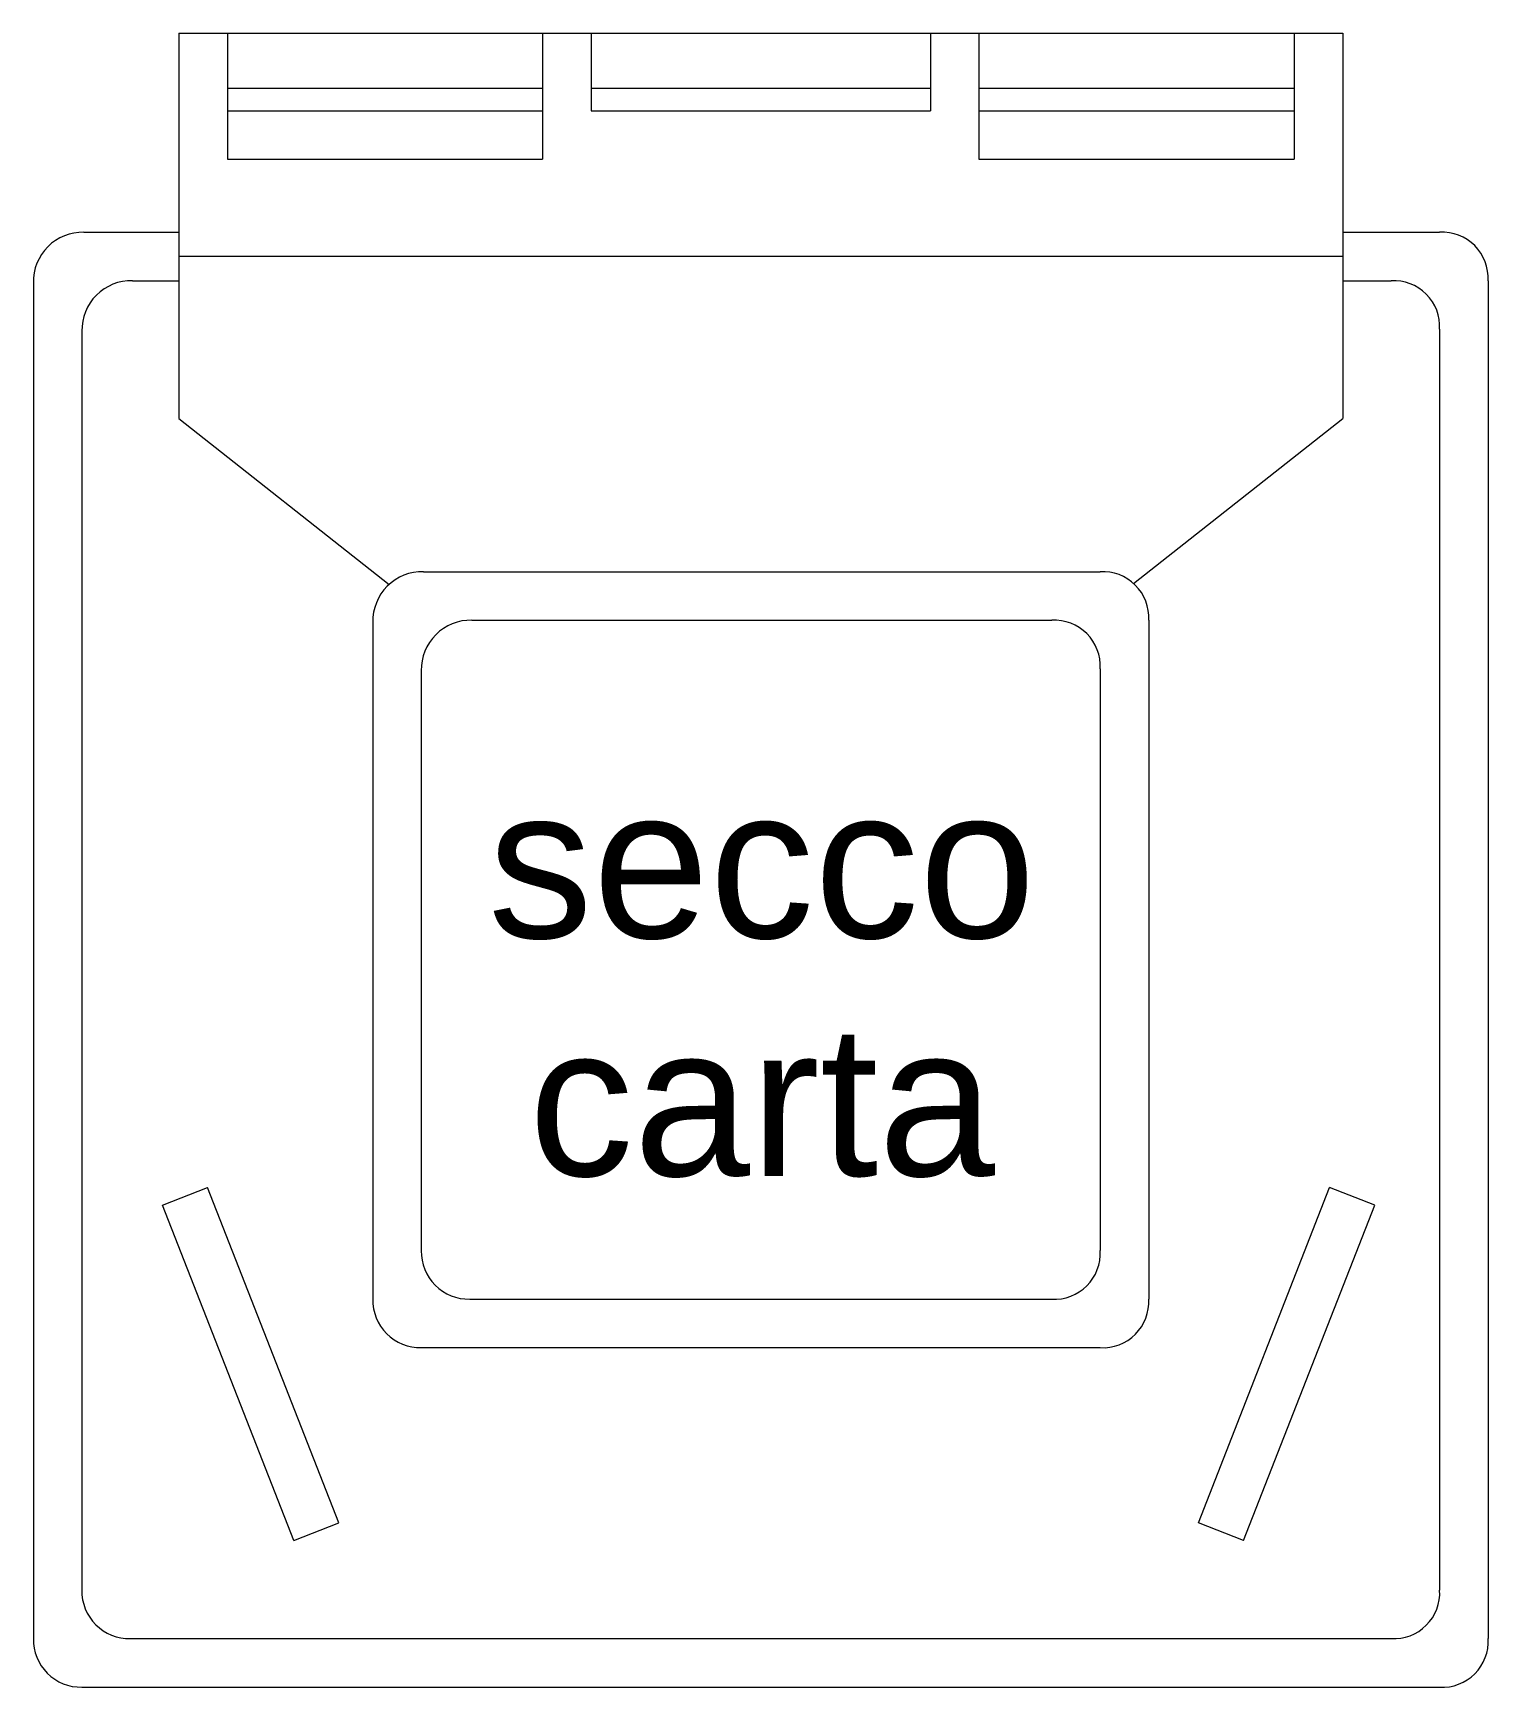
# Model space of a CAD drawing. Header units: millimetres. Extents: x 1854.501 to 1854.986, y 896.066 to 896.617.
import ezdxf
from ezdxf.enums import TextEntityAlignment as Align

# ---------------------------------------------------------------- set-up
doc = ezdxf.new("R2010")
doc.units = ezdxf.units.MM
doc.layers.get('0').update_dxf_attribs({"lineweight": 9})
doc.styles.add('ARIAL', font='arial.ttf')

# ---------------------------------------------------------------- blocks, each defined once
blk = doc.blocks.new('cestone rifiuti')
at = {"lineweight": 9}
for p, q in [((-0.1938224643722606, 0.550872646474545), (-0.1938236889095606, 0.4224736836567899)), ((-0.1938224643722606, 0.550872646474545), (0.1938238814577744, 0.5508689495031831)), ((-0.1776705332949859, 0.5508724924338821), (-0.1776709337596003, 0.508881985670314)), ((-0.07268298129974937, 0.5508714911698007), (-0.07268338176390898, 0.5088809844064599)), ((-0.05653105022338423, 0.5508713371291378), (-0.05653129664688095, 0.5250327614439811)), ((0.0565324673093528, 0.5508702588454071), (0.05653222088903931, 0.5250316831602504)), ((0.07268439838571794, 0.5508701048056537), (0.07268399792428681, 0.5088795980420855)), ((0.1776719503804998, 0.550869103543846), (0.1776715499204329, 0.5088785967802778)), ((0.1938238814577744, 0.5508689495031831), (0.1938226569209291, 0.4224699866840638)), ((-0.1776707084518421, 0.5325065522254135), (-0.07268315645615075, 0.532505550962469)), ((-0.05653122537978561, 0.5325053969227156), (0.05653229215522515, 0.5325043186387575)), ((0.07268422323022605, 0.532504164598322), (0.1776717752268269, 0.53250316333515)), ((-0.1776707802678175, 0.5249763065066873), (-0.07268322827212614, 0.5249753052444248)), ((-0.05653129664688095, 0.5250327614439811), (0.05653222088903931, 0.5250316831602504)), ((0.0726841514156149, 0.524973918879823), (0.1776717034108515, 0.5249729176166511)), ((-0.1776709337596003, 0.508881985670314), (-0.07268338176390898, 0.5088809844073694)), ((0.07268399792428681, 0.5088795980427676), (0.1776715499204329, 0.5088785967802778)), ((-0.2254465126820833, 0.4845600824103258), (-0.1938230967962227, 0.4845597808182447)), ((0.1938232490347218, 0.4845560838475649), (0.226127764236935, 0.4845557757598726)), ((-0.1938231729150175, 0.4765782775584739), (0.1938231729150175, 0.4765745805875667)), ((-0.2422790505556804, 0.4677278484446106), (-0.2422833571472438, 0.01615973069738175)), ((-0.2093018259747623, 0.4684079973608277), (-0.1938232508359761, 0.4684078497416522)), ((0.1938230949949684, 0.4684041527702902), (0.2099749984186019, 0.4684039987303095)), ((0.2422788882290661, 0.4684043440715868), (0.2422745750541253, 0.01614601282517469)), ((0.2261268031074906, 0.4522518863359437), (0.2261227980261538, 0.03229875232477752)), ((-0.2261272734526756, 0.4515828533230888), (-0.2261312719915622, 0.03231537700958143)), ((-0.1938236889091058, 0.4224736836565626), (-0.1238038638416583, 0.3672248709324322)), ((0.1242061507923609, 0.3675415654133758), (0.1938226569213839, 0.422469986683609)), ((-0.1123794823029129, 0.3714954865486106), (0.11305954059344, 0.3714933365426987)), ((-0.1292166113476014, 0.3546586617419507), (-0.129218761428092, 0.1292116477943637)), ((-0.0962452387839221, 0.3553434015996118), (0.09691093699530029, 0.3553415594747094)), ((0.129214292375309, 0.3553382770228382), (0.1292121357864744, 0.1292088542795682)), ((-0.1130648341440974, 0.3385241092614706), (-0.1130666763770023, 0.1453563904215116)), ((0.1130622072910228, 0.3391899814478165), (0.113060358823077, 0.1453684822636205)), ((-0.1992856519495945, 0.1605121280740605), (-0.1842449157293231, 0.1663994985806312)), ((-0.1405248790320002, 0.05470590994855229), (-0.1842449157293231, 0.1663994985806312)), ((0.1457692568073981, 0.05470317956996951), (0.1894914239333048, 0.1663959342686212)), ((0.2045320478555368, 0.1605082768769535), (0.1894914239333048, 0.1663959342686212)), ((-0.1555656152522715, 0.04881853944198156), (-0.1992856519495945, 0.1605121280740605)), ((0.1608098807287206, 0.04881552217830176), (0.2045320478555368, 0.1605082768769535)), ((-0.09692697266336836, 0.1292163730124685), (0.09690609205290457, 0.1292145244317453)), ((-0.1130720232868043, 0.1130645959087815), (0.1130654119406245, 0.1130624392421851)), ((-0.1555656152522715, 0.04881853944198156), (-0.1405248790320002, 0.05470590994855229)), ((0.1608098807287206, 0.04881552217830176), (0.1457692568073981, 0.05470317956996951)), ((-0.2099701423171609, 0.01615393355677952), (0.2099736653799482, 0.01614992856434583)), ((-0.2261260967952694, 2.156557911803247e-06), (0.2261260967952694, -2.156557911803247e-06))]:
    blk.add_line(p, q, dxfattribs=at)
for centre, radius, start, end in [((-0.2257875361724473, 0.4680685741811885), 0.01649500695134181, 88.81536472740606, 181.1836007993077), ((0.2269708213075319, 0.469247692774843), 0.01533131604422898, 356.8466609995172, 93.15224746254448), ((-0.2096357591358355, 0.4519164890639331), 0.01649500695134181, 88.83998806394814, 181.1589786207074), ((0.2108187361914133, 0.453095915738686), 0.01533131604422898, 356.8441209587717, 93.15478751554896), ((-0.1127250969202578, 0.3550039783640386), 0.01649500695134181, 88.79942087041422, 181.1995438208195), ((0.1139062254874261, 0.3561852535231083), 0.01533131604422898, 356.8331239605807, 93.16578460339271), ((-0.09657331988410078, 0.3388518932465558), 0.01649500695134181, 88.86031145912708, 181.1386562892599), ((0.09775414037130759, 0.340033476487406), 0.01533131604422898, 356.8461149419421, 93.15279340741813), ((-0.09723969082870099, 0.145043364641424), 0.01583032387454588, 178.8669530282194, 271.1319333677873), ((0.09781093008905373, 0.144463935863314), 0.01527610350315762, 266.6042829593348, 3.394621292149722), ((-0.113391775947548, 0.1288915876061765), 0.01583032387454588, 178.841497715565, 271.1573889886713), ((0.1139627071238465, 0.1283118507465133), 0.01527610350315762, 266.6325247185928, 3.366379477938155), ((-0.210304286648352, 0.03198092539059871), 0.01583032387454588, 178.7894210940502, 271.2094664832659), ((0.2108733693403337, 0.0313993400459367), 0.01527610350315762, 266.6235056626803, 3.375398422080156), ((-0.2264563717667443, 0.01582914835535121), 0.01583032387454588, 178.8034222088556, 271.195465074731), ((0.227025146374217, 0.01524725492890866), 0.01527610350315762, 266.6259558098791, 3.372948266735321)]:
    blk.add_arc(centre, radius, start, end, dxfattribs=at)
at = {"style": 'ARIAL'}
for tag, p in [('RIFIUTO', (0.000332849105689077, 0.2495060656873922)), ('RIFIUTO1', (0.000332849105689077, 0.1702758474132322))]:
    blk.add_attdef(tag, text='', height=0.05, dxfattribs=at).set_placement(p, align=Align.CENTER)

msp = doc.modelspace()

# ---------------------------------------------------------------- block references
msp.add_blockref('cestone rifiuti', (1854.743853827969, 896.066063690059)).add_auto_attribs({'RIFIUTO': 'secco', 'RIFIUTO1': 'carta'})

doc.saveas('drawing.dxf')
